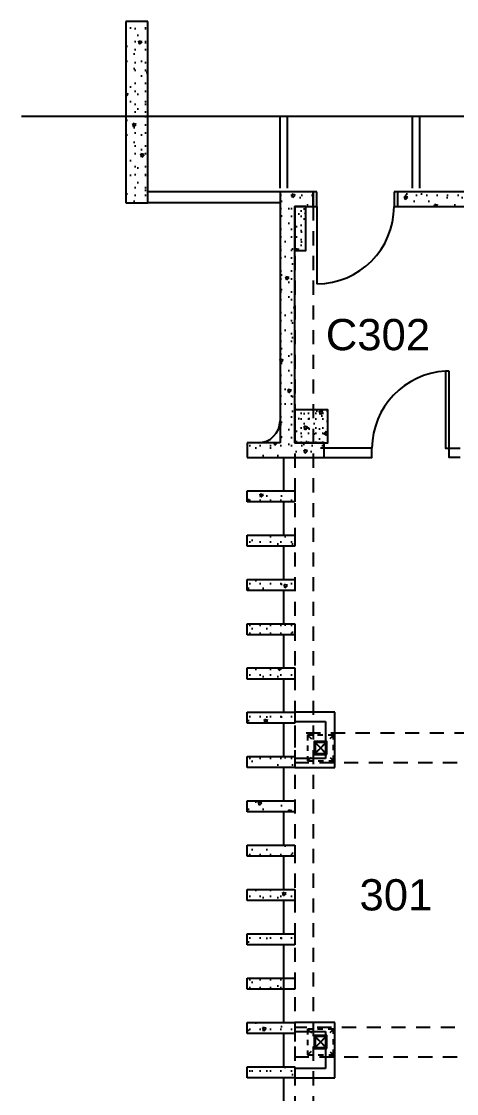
# Model space of a CAD drawing. Header units: inches. Extents: x -627 to 1726, y -404 to 1369.
# Drawn here: x 1021 to 1258, y 785 to 1369 of the extents above; entities that cross this region are included whole.
import ezdxf

# ---------------------------------------------------------------- set-up
doc = ezdxf.new("R2010")
doc.units = ezdxf.units.IN
doc.header["$MEASUREMENT"] = 0
doc.linetypes.add('DASHED 2', pattern=[13.44, 7.68, -5.76])
doc.linetypes.add('HIDDEN', pattern=[5.76, 2.88, -2.88])
for name, color, linetype in [('A-DOOR', 4, 'Continuous'), ('A-FLOR-HRAL', 4, 'Continuous'), ('A-GLAZ', 3, 'Continuous'), ('A-PFLR-NOTE', 3, 'Continuous'), ('A-WALL', 5, 'Continuous'), ('A-WALL-EXIST', 7, 'Continuous'), ('A-WALL-OTLN', 6, 'Continuous'), ('A-WALL-PATT', 1, 'Continuous'), ('S-COLS', 6, 'Continuous')]:
    doc.layers.add(name, color=color, linetype=linetype)
doc.styles.add('Arial', font='arial.ttf')
pattern_1 = [(45, (0, 0), (-14.4655, 14.4655), [1.9685, -9.84252]), (45, (-3.057, 11.409), (-14.4655, 14.4655), [1.9685, -9.84252]), (105, (0, 0), (19.76023, 5.29474), [1.9685, -9.84252]), (105, (8.352, 8.352), (19.76023, 5.29474), [1.9685, -9.84252]), (165, (1.392, 1.392), (5.29474, 19.76023), [1.9685, -9.84252]), (165, (9.744, 9.744), (5.29474, 19.76023), [1.9685, -9.84252]), (45, (-1.392, 1.392), (-2.783885, 2.783885), [0, -3.937008, 0, -5.905512]), (90, (-3e-16, 2.784), (-3.937008, 0), [0, -2.952756, 0, -4.92126])]
pattern_2 = [(45, (0, 0), (-20.8303, 20.8303), [1.84252, -15.16535]), (45, (-4.402, 16.428), (-20.8303, 20.8303), [1.84252, -15.16535]), (105, (0, 0), (28.45473, 7.62442), [1.84252, -15.16535]), (105, (12.026, 12.026), (28.45473, 7.62442), [1.84252, -15.16535]), (165, (1.303, 1.303), (7.62442, 28.45473), [1.84252, -15.16535]), (165, (13.33, 13.33), (7.6244, 28.45473), [1.84252, -15.16535]), (45, (-2.0044, 2.0044), (-4.008794, 4.008794), [0, -5.669291, 0, -8.503937]), (90, (-3e-16, 4.009), (-5.669291, 0), [0, -4.251969, 0, -7.086614])]
pattern_3 = [(45, (0, 0), (-6.681324, 6.681324), []), (45, (-1.336, 1.336), (-6.681324, 6.681324), []), (45, (-2.673, 2.673), (-6.681324, 6.681324), [])]

# ---------------------------------------------------------------- blocks, each defined once
blk = doc.blocks.new('D1 Metal_341')
at = {"color": 0, "linetype": 'ByBlock'}
for p, q in [((21, 0), (21, 42)), ((-21, 0), (-23, 0)), ((-23, 0), (-23, -8)), ((-21, -8), (-21, 0)), ((23, 0), (21, 0)), ((21, 0), (21, -8)), ((23, -8), (23, 0)), ((-23, -8), (-21, -8)), ((21, -8), (23, -8))]:
    blk.add_line(p, q, dxfattribs=at)
blk.add_arc((21, 0), 42, 90, 180, dxfattribs=at)

msp = doc.modelspace()

# ---------------------------------------------------------------- hatches: boundary and pattern name
at = {"layer": 'A-WALL-PATT'}
h = msp.add_hatch(dxfattribs=at)
h.set_pattern_fill('LIGHTWEIGHT_CONCRETE', color=256, style=0, pattern_type=2)
h.set_pattern_definition(pattern_2)
h.paths.add_polyline_path([(1089.75, 1269.84), (1089.75, 1368.52), (1077.75, 1368.52), (1077.75, 1269.84)], flags=0)
h = msp.add_hatch(dxfattribs=at)
h.set_pattern_fill('LIGHTWEIGHT_CONCRETE', color=256, style=0, pattern_type=2)
h.set_pattern_definition(pattern_2)
h.paths.add_polyline_path([(1161.75, 1275.84), (1161.75, 1267.84), (1179.75, 1267.84), (1179.75, 1275.84)], flags=0)
h = msp.add_hatch(dxfattribs=at)
h.set_pattern_fill('LIGHTWEIGHT_CONCRETE', color=256, style=0, pattern_type=2)
h.set_pattern_definition(pattern_2)
h.paths.add_polyline_path([(1225.75, 1275.84), (1225.75, 1267.84), (1527.75, 1267.84), (1527.75, 1275.84)], flags=0)
h = msp.add_hatch(dxfattribs=at)
h.set_pattern_fill('LIGHTWEIGHT_CONCRETE', color=256, style=0, pattern_type=2)
h.set_pattern_definition(pattern_2)
h.paths.add_polyline_path([(1169.75, 1131.34), (1169.75, 1267.84), (1161.75, 1267.84), (1161.75, 1139.34)], flags=0)
h = msp.add_hatch(dxfattribs=at)
h.set_pattern_fill('STRUCTURAL_CONCRETE', color=256, style=0, pattern_type=2)
h.set_pattern_definition(pattern_1)
h.paths.add_polyline_path([(1169.75, 1157.34), (1169.75, 1139.34), (1187.75, 1139.34), (1187.75, 1157.34)], flags=0)
h = msp.add_hatch(dxfattribs=at)
h.set_pattern_fill('LIGHTWEIGHT_CONCRETE', color=256, style=0, pattern_type=2)
h.set_pattern_definition(pattern_2)
h.paths.add_polyline_path([(1143.75, 1131.34), (1169.75, 1131.34), (1161.75, 1139.34), (1143.75, 1139.34)], flags=0)
h = msp.add_hatch(dxfattribs=at)
h.set_pattern_fill('LIGHTWEIGHT_CONCRETE', color=256, style=0, pattern_type=2)
h.set_pattern_definition(pattern_2)
h.paths.add_polyline_path([(1169.75, 1131.34), (1185.73, 1131.34), (1185.73, 1139.34), (1169.75, 1139.34)], flags=0)
h = msp.add_hatch(dxfattribs=at)
h.set_pattern_fill('LIGHTWEIGHT_CONCRETE', color=256, style=0, pattern_type=2)
h.set_pattern_definition(pattern_2)
h.paths.add_polyline_path([(1143.75, 1107.24), (1143.75, 1113.24), (1169.75, 1113.24), (1169.75, 1107.24)], flags=0)
h = msp.add_hatch(dxfattribs=at)
h.set_pattern_fill('LIGHTWEIGHT_CONCRETE', color=256, style=0, pattern_type=2)
h.set_pattern_definition(pattern_2)
h.paths.add_polyline_path([(1169.75, 1083.14), (1169.75, 1089.14), (1143.75, 1089.14), (1143.75, 1083.14)], flags=0)
h = msp.add_hatch(dxfattribs=at)
h.set_pattern_fill('LIGHTWEIGHT_CONCRETE', color=256, style=0, pattern_type=2)
h.set_pattern_definition(pattern_2)
h.paths.add_polyline_path([(1169.75, 1065.04), (1169.75, 1059.04), (1143.75, 1059.04), (1143.75, 1065.04)], flags=0)
h = msp.add_hatch(dxfattribs=at)
h.set_pattern_fill('LIGHTWEIGHT_CONCRETE', color=256, style=0, pattern_type=2)
h.set_pattern_definition(pattern_2)
h.paths.add_polyline_path([(1169.75, 1040.94), (1169.75, 1034.94), (1143.75, 1034.94), (1143.75, 1040.94)], flags=0)
h = msp.add_hatch(dxfattribs=at)
h.set_pattern_fill('LIGHTWEIGHT_CONCRETE', color=256, style=0, pattern_type=2)
h.set_pattern_definition(pattern_2)
h.paths.add_polyline_path([(1143.75, 1010.84), (1143.75, 1016.84), (1169.75, 1016.84), (1169.75, 1010.84)], flags=0)
h = msp.add_hatch(dxfattribs=at)
h.set_pattern_fill('LIGHTWEIGHT_CONCRETE', color=256, style=0, pattern_type=2)
h.set_pattern_definition(pattern_2)
h.paths.add_polyline_path([(1149.11, 992.74, 0.089531), (1148.35, 988.55), (1148.35, 986.74), (1143.75, 986.74), (1143.75, 992.74)], flags=0)
h = msp.add_hatch(dxfattribs=at)
h.set_pattern_fill('LIGHTWEIGHT_CONCRETE', color=256, style=0, pattern_type=2)
h.set_pattern_definition(pattern_2)
h.paths.add_polyline_path([(1148.35, 986.74), (1148.35, 988.55, -0.089531), (1149.11, 992.74), (1169.75, 992.74), (1169.75, 986.74)], flags=0)
h = msp.add_hatch(dxfattribs=at)
h.set_pattern_fill('LIGHTWEIGHT_CONCRETE', color=256, style=0, pattern_type=2)
h.set_pattern_definition(pattern_2)
h.paths.add_polyline_path([(1148.82, 962.64), (1143.75, 962.64), (1143.75, 968.64), (1148.35, 968.64), (1148.35, 965.95, 0.069945)], flags=0)
h = msp.add_hatch(dxfattribs=at)
h.set_pattern_fill('LIGHTWEIGHT_CONCRETE', color=256, style=0, pattern_type=2)
h.set_pattern_definition(pattern_2)
h.paths.add_polyline_path([(1148.82, 962.64, -0.069945), (1148.35, 965.95), (1148.35, 968.64), (1169.75, 968.64), (1169.75, 962.64)], flags=0)
h = msp.add_hatch(dxfattribs=at)
h.set_pattern_fill('LIGHTWEIGHT_CONCRETE', color=256, style=0, pattern_type=2)
h.set_pattern_definition(pattern_2)
h.paths.add_polyline_path([(1143.75, 938.54), (1143.75, 944.54), (1169.75, 944.54), (1169.75, 938.54)], flags=0)
h = msp.add_hatch(dxfattribs=at)
h.set_pattern_fill('LIGHTWEIGHT_CONCRETE', color=256, style=0, pattern_type=2)
h.set_pattern_definition(pattern_2)
h.paths.add_polyline_path([(1143.75, 914.44), (1143.75, 920.44), (1169.75, 920.44), (1169.75, 914.44)], flags=0)
h = msp.add_hatch(dxfattribs=at)
h.set_pattern_fill('LIGHTWEIGHT_CONCRETE', color=256, style=0, pattern_type=2)
h.set_pattern_definition(pattern_2)
h.paths.add_polyline_path([(1143.75, 890.34), (1143.75, 896.34), (1169.75, 896.34), (1169.75, 890.34)], flags=0)
h = msp.add_hatch(dxfattribs=at)
h.set_pattern_fill('LIGHTWEIGHT_CONCRETE', color=256, style=0, pattern_type=2)
h.set_pattern_definition(pattern_2)
h.paths.add_polyline_path([(1143.75, 866.24), (1143.75, 872.24), (1169.75, 872.24), (1169.75, 866.24)], flags=0)
h = msp.add_hatch(dxfattribs=at)
h.set_pattern_fill('LIGHTWEIGHT_CONCRETE', color=256, style=0, pattern_type=2)
h.set_pattern_definition(pattern_2)
h.paths.add_polyline_path([(1143.75, 842.14), (1143.75, 848.14), (1163.75, 848.14), (1163.75, 842.14)], flags=0)
h = msp.add_hatch(dxfattribs=at)
h.set_pattern_fill('LIGHTWEIGHT_CONCRETE', color=256, style=0, pattern_type=2)
h.set_pattern_definition(pattern_2)
h.paths.add_polyline_path([(1143.75, 818.04), (1143.75, 824.04), (1155.05, 824.04, 0.104622), (1154.02, 819.18), (1154.02, 818.04)], flags=0)
h = msp.add_hatch(dxfattribs=at)
h.set_pattern_fill('LIGHTWEIGHT_CONCRETE', color=256, style=0, pattern_type=2)
h.set_pattern_definition(pattern_2)
h.paths.add_polyline_path([(1154.02, 818.04), (1154.02, 819.18, -0.104622), (1155.05, 824.04), (1169.75, 824.04), (1169.75, 818.04)], flags=0)
h = msp.add_hatch(dxfattribs=at)
h.set_pattern_fill('LIGHTWEIGHT_CONCRETE', color=256, style=0, pattern_type=2)
h.set_pattern_definition(pattern_2)
h.paths.add_polyline_path([(1143.75, 793.94), (1143.75, 799.94), (1154.02, 799.94), (1154.02, 796.59, 0.055599), (1154.31, 793.94)], flags=0)
h = msp.add_hatch(dxfattribs=at)
h.set_pattern_fill('LIGHTWEIGHT_CONCRETE', color=256, style=0, pattern_type=2)
h.set_pattern_definition(pattern_2)
h.paths.add_polyline_path([(1169.75, 799.94), (1169.75, 793.94), (1154.31, 793.94, -0.055599), (1154.02, 796.59), (1154.02, 799.94)], flags=0)
at = {"layer": 'S-COLS'}
h = msp.add_hatch(dxfattribs=at)
h.set_pattern_fill('STRUCTURAL_CONCRETE', color=256, style=0, pattern_type=2)
h.set_pattern_definition(pattern_1)
h.paths.add_polyline_path([(1169.75, 1243.84), (1175.75, 1243.84), (1175.75, 1267.84), (1169.75, 1267.84)], flags=0)
h = msp.add_hatch(dxfattribs=at)
h.set_pattern_fill('ALUMINUM', color=256, style=0, pattern_type=2)
h.set_pattern_definition(pattern_3)
h.paths.add_polyline_path([(1187.25, 969.84), (1187.25, 976.84), (1180.25, 976.84), (1180.25, 969.84)], flags=0)
h.paths.add_polyline_path([(1186.75, 970.34), (1180.75, 970.34), (1180.75, 976.34), (1186.75, 976.34)], flags=0)
h = msp.add_hatch(dxfattribs=at)
h.set_pattern_fill('ALUMINUM', color=256, style=0, pattern_type=2)
h.set_pattern_definition(pattern_3)
h.paths.add_polyline_path([(1187.25, 969.84), (1187.25, 976.84), (1180.25, 976.84), (1180.25, 969.84)], flags=0)
h.paths.add_polyline_path([(1186.75, 970.34), (1180.75, 970.34), (1180.75, 976.34), (1186.75, 976.34)], flags=0)
h = msp.add_hatch(dxfattribs=at)
h.set_pattern_fill('ALUMINUM', color=256, style=0, pattern_type=2)
h.set_pattern_definition(pattern_3)
h.paths.add_polyline_path([(1187.25, 809.84), (1187.25, 816.84), (1180.25, 816.84), (1180.25, 809.84)], flags=0)
h.paths.add_polyline_path([(1186.75, 810.34), (1180.75, 810.34), (1180.75, 816.34), (1186.75, 816.34)], flags=0)

# ---------------------------------------------------------------- linework, layer by layer
at = {"linetype": 'Continuous'}
msp.add_line((1020.96, 1317.05), (1410.45, 1317.05), dxfattribs=at)
at = {"layer": 'A-DOOR', "linetype": 'Continuous'}
msp.add_line((1253.73, 1136.34), (1253.73, 1178.34), dxfattribs=at)
msp.add_lwpolyline([(1253.73, 1178.34), (1251.73, 1178.34), (1251.73, 1136.34), (1253.73, 1136.34)], dxfattribs=at)
msp.add_arc((1254.28, 1135.87), 42.55, 93.43225, 179.26843, dxfattribs=at)
at = {"layer": 'A-FLOR-HRAL', "linetype": 'Continuous'}
for p, q in [((1161.75, 1277.84), (1161.75, 1317.05)), ((1165.75, 1277.84), (1165.75, 1317.05)), ((1233.75, 1277.84), (1233.75, 1317.05)), ((1237.75, 1277.84), (1237.75, 1317.05))]:
    msp.add_line(p, q, dxfattribs=at)
at = {"layer": 'A-GLAZ', "linetype": 'Continuous'}
for p, q in [((1163.75, 1113.24), (1163.75, 1131.34)), ((1163.75, 1089.14), (1163.75, 1107.24)), ((1163.75, 1065.04), (1163.75, 1083.14)), ((1163.75, 1040.94), (1163.75, 1059.04)), ((1163.75, 1016.84), (1163.75, 1034.94)), ((1163.75, 992.74), (1163.75, 1010.84)), ((1163.75, 968.64), (1163.75, 986.74)), ((1163.75, 944.54), (1163.75, 962.64)), ((1163.75, 920.44), (1163.75, 938.54)), ((1163.75, 896.34), (1163.75, 914.44)), ((1163.75, 872.24), (1163.75, 890.34)), ((1163.75, 824.04), (1163.75, 866.24)), ((1163.75, 799.94), (1163.75, 818.04)), ((1163.75, 775.84), (1163.75, 793.94))]:
    msp.add_line(p, q, dxfattribs=at)
at = {"layer": 'A-WALL', "linetype": 'Continuous'}
for p, q in [((1089.75, 1368.52), (1077.75, 1368.52)), ((1077.75, 1368.52), (1077.75, 1269.84)), ((1089.75, 1269.84), (1089.75, 1368.52)), ((1161.75, 1275.84), (1089.75, 1275.84)), ((1179.75, 1275.84), (1161.75, 1275.84)), ((1161.75, 1275.84), (1161.75, 1267.84)), ((1527.75, 1275.84), (1225.75, 1275.84)), ((1077.75, 1269.84), (1089.75, 1269.84)), ((1161.75, 1269.84), (1089.75, 1269.84)), ((1161.75, 1267.84), (1161.75, 1139.34)), ((1169.75, 1139.34), (1169.75, 1267.84)), ((1169.75, 1267.84), (1179.75, 1267.84)), ((1225.75, 1267.84), (1432.75, 1267.84)), ((1161.75, 1139.34), (1143.75, 1139.34)), ((1143.75, 1139.34), (1143.75, 1131.34)), ((1185.73, 1131.34), (1185.73, 1139.34)), ((1143.75, 1131.34), (1169.75, 1131.34)), ((1169.75, 1131.34), (1185.73, 1131.34)), ((1143.75, 1107.24), (1143.75, 1113.24)), ((1143.75, 1113.24), (1169.75, 1113.24)), ((1169.75, 1113.24), (1169.75, 1107.24)), ((1169.75, 1107.24), (1143.75, 1107.24)), ((1143.75, 1083.14), (1143.75, 1089.14)), ((1143.75, 1089.14), (1169.75, 1089.14)), ((1169.75, 1089.14), (1169.75, 1083.14)), ((1169.75, 1083.14), (1143.75, 1083.14)), ((1143.75, 1059.04), (1143.75, 1065.04)), ((1143.75, 1065.04), (1169.75, 1065.04)), ((1169.75, 1065.04), (1169.75, 1059.04)), ((1169.75, 1059.04), (1143.75, 1059.04)), ((1143.75, 1034.94), (1143.75, 1040.94)), ((1143.75, 1040.94), (1169.75, 1040.94)), ((1169.75, 1040.94), (1169.75, 1034.94)), ((1169.75, 1034.94), (1143.75, 1034.94)), ((1143.75, 1010.84), (1143.75, 1016.84)), ((1143.75, 1016.84), (1169.75, 1016.84)), ((1169.75, 1016.84), (1169.75, 1010.84)), ((1169.75, 1010.84), (1143.75, 1010.84)), ((1143.75, 986.74), (1143.75, 992.74)), ((1143.75, 992.74), (1169.75, 992.74)), ((1191.5, 992.74), (1169.75, 992.74)), ((1186.5, 992.74), (1169.75, 992.74)), ((1169.75, 992.74), (1169.75, 986.74)), ((1191.5, 962.64), (1191.5, 992.74)), ((1191.5, 962.64), (1191.5, 992.74)), ((1169.75, 986.74), (1143.75, 986.74)), ((1169.75, 987.74), (1186.5, 987.74)), ((1169.75, 987.74), (1186.5, 987.74)), ((1186.5, 987.74), (1186.5, 967.64)), ((1186.5, 987.74), (1186.5, 967.64)), ((1143.75, 962.64), (1143.75, 968.64)), ((1143.75, 968.64), (1169.75, 968.64)), ((1169.75, 968.64), (1169.75, 962.64)), ((1169.75, 962.64), (1143.75, 962.64)), ((1186.5, 967.64), (1169.75, 967.64)), ((1169.75, 962.64), (1191.5, 962.64)), ((1169.75, 962.64), (1191.5, 962.64)), ((1143.75, 938.54), (1143.75, 944.54)), ((1143.75, 944.54), (1169.75, 944.54)), ((1169.75, 944.54), (1169.75, 938.54)), ((1169.75, 938.54), (1143.75, 938.54)), ((1143.75, 914.44), (1143.75, 920.44)), ((1143.75, 920.44), (1169.75, 920.44)), ((1169.75, 920.44), (1169.75, 914.44)), ((1169.75, 914.44), (1143.75, 914.44)), ((1143.75, 890.34), (1143.75, 896.34)), ((1143.75, 896.34), (1169.75, 896.34)), ((1169.75, 896.34), (1169.75, 890.34)), ((1169.75, 890.34), (1143.75, 890.34)), ((1143.75, 866.24), (1143.75, 872.24)), ((1143.75, 872.24), (1169.75, 872.24)), ((1169.75, 872.24), (1169.75, 866.24)), ((1169.75, 866.24), (1143.75, 866.24)), ((1143.75, 842.14), (1143.75, 848.14)), ((1143.75, 848.14), (1169.75, 848.14)), ((1169.75, 848.14), (1169.75, 842.14)), ((1169.75, 842.14), (1143.75, 842.14)), ((1143.75, 818.04), (1143.75, 824.04)), ((1143.75, 824.04), (1169.75, 824.04)), ((1191.5, 824.04), (1169.75, 824.04)), ((1169.75, 824.04), (1169.75, 818.04)), ((1191.5, 793.94), (1191.5, 824.04)), ((1169.75, 818.04), (1143.75, 818.04)), ((1169.75, 819.04), (1186.5, 819.04)), ((1186.5, 819.04), (1186.5, 798.94)), ((1143.75, 793.94), (1143.75, 799.94)), ((1143.75, 799.94), (1169.75, 799.94)), ((1169.75, 799.94), (1169.75, 793.94)), ((1169.75, 793.94), (1143.75, 793.94)), ((1186.5, 798.94), (1169.75, 798.94)), ((1169.75, 793.94), (1191.5, 793.94))]:
    msp.add_line(p, q, dxfattribs=at)
for points in [[(1183.74, 1131.41), (1211.73, 1131.41), (1211.73, 1136.41), (1183.74, 1136.41)], [(1259.73, 1131.34), (1253.73, 1131.34), (1253.73, 1136.34), (1259.73, 1136.34)]]:
    msp.add_lwpolyline(points, dxfattribs=at)
msp.add_arc((1149.75, 1151.34), 12, 270, 0, dxfattribs=at)
at = {"layer": 'A-WALL-EXIST', "linetype": 'Continuous'}
for p, q in [((1179.75, 1267.84), (1179.75, 1275.84)), ((1225.75, 1267.84), (1225.75, 1275.84)), ((1185.73, 1139.34), (1169.75, 1139.34)), ((1186.5, 967.64), (1169.75, 967.64)), ((1169.75, 967.64), (1169.75, 962.64)), ((1169.75, 967.64), (1169.75, 962.64))]:
    msp.add_line(p, q, dxfattribs=at)
at = {"layer": 'A-WALL-OTLN', "linetype": 'DASHED 2'}
for p, q in [((1169.75, 1267.84), (1169.75, 655.34)), ((1179.75, 1267.84), (1179.75, 655.34)), ((1277.75, 981.34), (1169.75, 981.34)), ((1169.75, 981.34), (1169.75, 965.34)), ((1169.75, 965.34), (1277.75, 965.34)), ((1283.75, 821.34), (1169.75, 821.34)), ((1169.75, 821.34), (1169.75, 805.34)), ((1169.75, 805.34), (1277.75, 805.34))]:
    msp.add_line(p, q, dxfattribs=at)
at = {"layer": 'A-WALL-OTLN', "linetype": 'Continuous'}
for p, q in [((1169.75, 824.04), (1169.75, 819.04)), ((1169.75, 798.94), (1169.75, 793.94))]:
    msp.add_line(p, q, dxfattribs=at)
at = {"layer": 'S-COLS', "linetype": 'HIDDEN'}
for p, q in [((1190.75, 980.34), (1176.75, 980.34)), ((1176.75, 980.34), (1190.75, 966.34)), ((1176.75, 966.34), (1190.75, 980.34)), ((1176.75, 980.34), (1176.75, 966.34)), ((1190.75, 980.34), (1176.75, 980.34)), ((1176.75, 966.34), (1190.75, 980.34)), ((1176.75, 980.34), (1176.75, 966.34)), ((1176.75, 980.34), (1190.75, 966.34)), ((1190.75, 966.34), (1190.75, 980.34)), ((1190.75, 966.34), (1190.75, 980.34)), ((1176.75, 966.34), (1190.75, 966.34)), ((1176.75, 966.34), (1190.75, 966.34)), ((1176.75, 820.34), (1190.75, 806.34)), ((1176.75, 806.34), (1190.75, 820.34)), ((1176.75, 820.34), (1176.75, 806.34)), ((1190.75, 820.34), (1176.75, 820.34)), ((1190.75, 806.34), (1190.75, 820.34)), ((1176.75, 806.34), (1190.75, 806.34))]:
    msp.add_line(p, q, dxfattribs=at)
at = {"layer": 'S-COLS', "linetype": 'Continuous'}
for p, q in [((1186.75, 970.34), (1180.75, 976.34)), ((1186.75, 976.34), (1180.75, 970.34)), ((1186.75, 970.34), (1180.75, 976.34)), ((1186.75, 976.34), (1180.75, 970.34)), ((1186.75, 810.34), (1180.75, 816.34)), ((1186.75, 816.34), (1180.75, 810.34))]:
    msp.add_line(p, q, dxfattribs=at)
for points in [[(1169.75, 1243.84), (1175.75, 1243.84), (1175.75, 1267.84), (1169.75, 1267.84)], [(1169.75, 1157.34), (1169.75, 1139.34), (1187.75, 1139.34), (1187.75, 1157.34)], [(1187.25, 969.84), (1187.25, 976.84), (1180.25, 976.84), (1180.25, 969.84)], [(1187.25, 969.84), (1187.25, 976.84), (1180.25, 976.84), (1180.25, 969.84)], [(1186.75, 970.34), (1186.75, 976.34), (1180.75, 976.34), (1180.75, 970.34)], [(1186.75, 970.34), (1186.75, 976.34), (1180.75, 976.34), (1180.75, 970.34)], [(1187.25, 809.84), (1187.25, 816.84), (1180.25, 816.84), (1180.25, 809.84)], [(1186.75, 810.34), (1186.75, 816.34), (1180.75, 816.34), (1180.75, 810.34)]]:
    msp.add_lwpolyline(points, close=True, dxfattribs=at)

# ---------------------------------------------------------------- block references
at = {"layer": 'A-DOOR', "linetype": 'Continuous', "rotation": 179.9999999999782}
msp.add_blockref('D1 Metal_341', (1202.75, 1267.84), dxfattribs=at)

# ---------------------------------------------------------------- texts
at = {"layer": 'A-PFLR-NOTE', "char_height": 17, "attachment_point": 5, "style": 'Arial'}
for s, insert, line_spacing_factor in [('C302', (1215.01, 1198.05), 0.912438), ('301', (1224.79, 893.33), 0.919238)]:
    msp.add_mtext(s, dxfattribs=dict(at, insert=insert, line_spacing_factor=line_spacing_factor))

doc.saveas('drawing.dxf')
